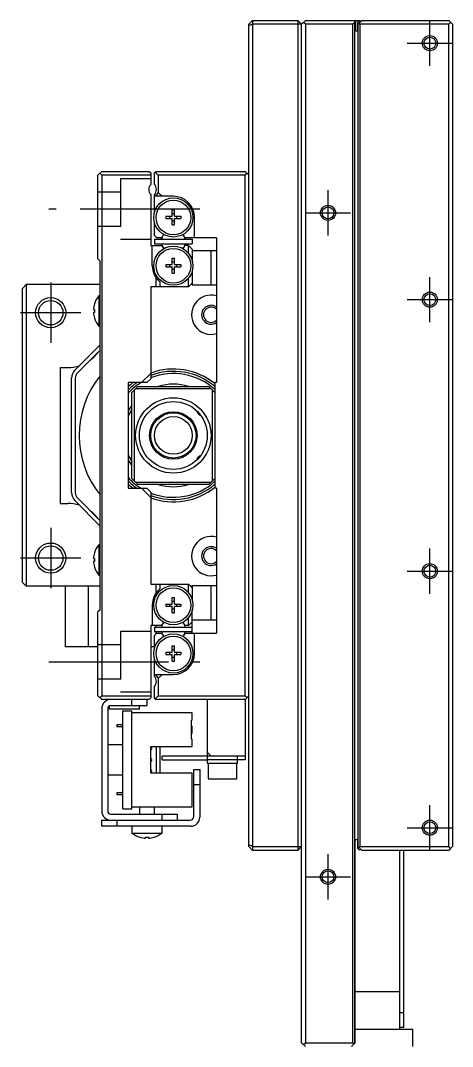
# Model space of a CAD drawing. Extents: x 0 to 880, y -8 to 520.
# Drawn here: x -0.3 to 57, y 243.9 to 379.9 of the extents above; entities that cross this region are included whole.
import ezdxf

# ---------------------------------------------------------------- set-up
doc = ezdxf.new("R2010")
doc.units = 0
doc.header["$LTSCALE"] = 0.5
doc.linetypes.add('CENTER', pattern=[50.8, 31.75, -6.35, 6.35, -6.35])
doc.linetypes.add('DASHED', pattern=[19.05, 12.7, -6.35])
for name, color, linetype in [('MSM_CENTER', 1, 'CENTER'), ('MSM_CONTINUOUS', 7, 'CONTINUOUS'), ('MSM_DASHED', 4, 'DASHED'), ('MSM_NARROW', 5, 'CONTINUOUS')]:
    doc.layers.add(name, color=color, linetype=linetype)

msp = doc.modelspace()

# ---------------------------------------------------------------- linework, layer by layer
at = {"layer": 'MSM_CENTER'}
for p, q in [((54, 373.86), (54, 379.86)), ((51, 376.86), (57, 376.86)), ((40.5, 351.36), (40.5, 357.36)), ((23.5, 354.86), (3.5, 354.86)), ((37.5, 354.36), (43.5, 354.36)), ((54, 339.86), (54, 345.86)), ((3.74, 345.13), (3.74, 337.13)), ((51, 342.86), (57, 342.86)), ((7.74, 341.13), (-0.26, 341.13)), ((3.74, 312.6), (3.74, 304.6)), ((54, 303.86), (54, 309.86)), ((7.74, 308.6), (-0.26, 308.6)), ((51, 306.86), (57, 306.86)), ((3.5, 294.86), (23.5, 294.86)), ((54, 269.86), (54, 275.86)), ((51, 272.86), (57, 272.86)), ((40.5, 263.36), (40.5, 269.36)), ((37.5, 266.36), (43.5, 266.36))]:
    msp.add_line(p, q, dxfattribs=at)
at = {"layer": 'MSM_CONTINUOUS'}
for p, q in [((30.5, 379.86), (30, 379.36)), ((30.5, 379.86), (30.5, 269.86)), ((30.5, 379.86), (36.5, 379.86)), ((36.5, 379.86), (36.5, 269.86)), ((36.5, 379.86), (37, 379.36)), ((37.5, 379.86), (37, 379.36)), ((37.5, 379.36), (37.25, 379.61)), ((37.5, 379.86), (44.7, 379.86)), ((44, 379.56), (43.8, 379.36)), ((44, 379.86), (44, 244.26)), ((44.2, 378.46), (44.2, 379.86)), ((44.4, 379.46), (44.4, 378.76)), ((44.6, 379.46), (44.4, 379.46)), ((45, 379.86), (44.5, 379.36)), ((44.6, 379.46), (44.7, 379.36)), ((44.7, 379.86), (44.8, 379.76)), ((44.7, 379.76), (44.9, 379.76)), ((45, 379.86), (56.5, 379.86)), ((57, 379.36), (56.5, 379.86)), ((56.5, 379.36), (56.75, 379.61)), ((30.5, 379.36), (30, 379.15)), ((30, 270.36), (30, 379.36)), ((37, 379.36), (30.5, 379.36)), ((37, 244.36), (37, 379.36)), ((43.8, 379.36), (37.5, 379.36)), ((37.5, 379.36), (37.5, 244.36)), ((43.8, 244.36), (43.8, 379.36)), ((44.5, 378.46), (44.2, 378.46)), ((44.4, 378.76), (44.5, 378.76)), ((44.5, 270.36), (44.5, 379.36)), ((56.5, 379.36), (44.7, 379.36)), ((44.7, 379.36), (44.7, 270.36)), ((56.5, 270.36), (56.5, 379.36)), ((57, 379.36), (57, 270.36)), ((10, 359.36), (10.5, 359.86)), ((10, 348.26), (10, 359.36)), ((10.5, 359.36), (10.25, 359.61)), ((10.5, 359.86), (16.8, 359.86)), ((10.5, 359.36), (10.5, 290.36)), ((17, 359.36), (10.5, 359.36)), ((16.8, 359.86), (17, 359.66)), ((17, 359.66), (17, 358.12)), ((17.5, 359.66), (17.7, 359.86)), ((17.5, 358.12), (17.5, 359.66)), ((17.6, 359.76), (18, 359.36)), ((17.7, 359.86), (29.5, 359.86)), ((18, 359.36), (18, 357.06)), ((29.5, 359.36), (18, 359.36)), ((30, 359.36), (29.5, 359.86)), ((29.5, 359.36), (29.75, 359.61)), ((29.5, 290.36), (29.5, 359.36)), ((17, 356.8), (17, 350.06)), ((17.5, 354.48), (17.5, 356.8)), ((20, 356.56), (17.5, 356.56)), ((18, 357.06), (17.65, 356.56)), ((18.5, 356.56), (18, 357.06)), ((19, 353.91), (19.8, 353.91)), ((19, 353.91), (19, 353.62)), ((19, 353.62), (19.8, 353.62)), ((19.53, 353.62), (19.53, 353.91)), ((19.86, 354.76), (20.14, 354.76)), ((19.86, 353.97), (19.86, 354.76)), ((20.14, 354.23), (19.86, 354.23)), ((20.14, 353.97), (20.14, 354.76)), ((20.2, 353.91), (21, 353.91)), ((20.2, 353.62), (21, 353.62)), ((20.47, 353.62), (20.47, 353.91)), ((21, 353.91), (21, 353.62)), ((22.8, 351.06), (22.8, 353.76)), ((17.5, 351.36), (17.5, 353.05)), ((19.86, 352.76), (19.86, 353.56)), ((19.86, 353.29), (20.14, 353.29)), ((19.86, 352.76), (20.14, 352.76)), ((20.14, 352.76), (20.14, 353.56)), ((17.5, 351.36), (17.8, 351.06)), ((18.45, 351.06), (17.8, 351.06)), ((18.6, 351.32), (18.45, 351.06)), ((21.55, 351.06), (21.4, 351.32)), ((25.7, 351.06), (21.55, 351.06)), ((25.7, 351.06), (25.7, 331.86)), ((17, 350.06), (18.46, 350.06)), ((17.2, 347.36), (17.2, 350.06)), ((17.5, 350.86), (17.5, 350.26)), ((17.5, 350.86), (22.5, 350.86)), ((17.5, 350.26), (22.5, 350.26)), ((18.46, 350.06), (18.67, 349.69)), ((21.46, 349.92), (21.54, 350.06)), ((22, 350.06), (21.54, 350.06)), ((22, 349.02), (22, 350.06)), ((22.5, 349.56), (22, 350.06)), ((22.5, 350.86), (22.5, 350.26)), ((22.5, 349.56), (22.5, 348.08)), ((10, 348.26), (10.3, 347.96)), ((19.86, 348.36), (20.14, 348.36)), ((19.86, 347.57), (19.86, 348.36)), ((20.14, 347.57), (20.14, 348.36)), ((25.7, 349.31), (22.5, 349.31)), ((25, 344.81), (25, 349.31)), ((10.3, 301.76), (10.3, 347.96)), ((19, 347.51), (19.8, 347.51)), ((19, 347.51), (19, 347.22)), ((19, 347.22), (19.8, 347.22)), ((19.53, 347.22), (19.53, 347.51)), ((20.14, 347.83), (19.86, 347.83)), ((19.86, 346.36), (19.86, 347.16)), ((19.86, 346.89), (20.14, 346.89)), ((20.14, 346.36), (20.14, 347.16)), ((20.2, 347.51), (21, 347.51)), ((20.2, 347.22), (21, 347.22)), ((20.47, 347.22), (20.47, 347.51)), ((21, 347.51), (21, 347.22)), ((17.7, 344.56), (17.7, 345.76)), ((19.86, 346.36), (20.14, 346.36)), ((22, 344.56), (22, 345.7)), ((22.5, 346.65), (22.5, 344.81)), ((0, 344.36), (0.5, 344.86)), ((0, 305.36), (0, 344.36)), ((0.5, 344.86), (0.5, 304.86)), ((10.3, 344.86), (0.5, 344.86)), ((22, 344.56), (17, 344.56)), ((17, 344.56), (17, 332.36)), ((18.2, 345.22), (18.2, 344.56)), ((22, 344.56), (22.5, 345.06)), ((22.5, 344.86), (22.3, 344.86)), ((22.5, 344.81), (25.7, 344.81)), ((10.1, 343.36), (10.1, 339.36)), ((10.3, 343.36), (10.1, 343.36)), ((9.41, 341.56), (9.54, 341.56)), ((9.54, 342.31), (9.54, 342.29)), ((9.54, 341.56), (9.54, 341.16)), ((9.54, 341.16), (9.41, 341.16)), ((9.54, 340.43), (9.54, 340.41)), ((10.1, 339.36), (10.3, 339.36)), ((6.94, 333.51), (10.3, 336.87)), ((10.3, 336.16), (7.29, 333.15)), ((5, 333.86), (5, 315.86)), ((5, 333.86), (6, 333.86)), ((6.5, 317.28), (6.5, 332.45)), ((7, 332.45), (7, 317.28)), ((16.5, 331.86), (14, 331.86)), ((14, 331.86), (14, 317.86)), ((15.79, 331.86), (17, 333.07)), ((17, 332.36), (16.5, 331.86)), ((25.5, 331.86), (25.5, 317.86)), ((25.7, 331.86), (25.5, 331.86)), ((14.5, 330.56), (14.8, 330.86)), ((14.5, 319.16), (14.5, 330.56)), ((15, 331.06), (14.8, 330.86)), ((14.8, 330.86), (14.8, 318.86)), ((15, 331.06), (15.3, 331.36)), ((25, 331.06), (15, 331.06)), ((15.3, 331.36), (24.7, 331.36)), ((24.7, 331.36), (25, 331.06)), ((25.2, 330.86), (25, 331.06)), ((25.2, 318.86), (25.2, 330.86)), ((25.2, 330.86), (25.5, 330.56)), ((23.2, 327.84), (23.2, 328.03)), ((23.2, 327.84), (23.42, 327.61)), ((23.42, 327.78), (23.42, 327.61)), ((23.42, 327.61), (23.56, 327.61)), ((23.42, 322.11), (23.2, 321.89)), ((23.2, 321.7), (23.2, 321.89)), ((23.42, 322.11), (23.42, 321.94)), ((23.56, 322.11), (23.42, 322.11)), ((14.8, 318.86), (14.5, 319.16)), ((14.8, 318.86), (15, 318.66)), ((15, 318.66), (25, 318.66)), ((15.3, 318.36), (15, 318.66)), ((24.7, 318.36), (15.3, 318.36)), ((25, 318.66), (24.7, 318.36)), ((25, 318.66), (25.2, 318.86)), ((25.5, 319.16), (25.2, 318.86)), ((14, 317.86), (16.5, 317.86)), ((17, 316.65), (15.79, 317.86)), ((16.5, 317.86), (17, 317.36)), ((17, 317.36), (17, 305.16)), ((25.7, 317.86), (25.5, 317.86)), ((25.7, 317.86), (25.7, 298.66)), ((5, 315.86), (6, 315.86)), ((10.3, 312.85), (6.94, 316.22)), ((7.29, 316.57), (10.3, 313.56)), ((10.1, 310.36), (10.1, 306.36)), ((10.3, 310.36), (10.1, 310.36)), ((9.54, 309.31), (9.54, 309.29)), ((9.41, 308.56), (9.54, 308.56)), ((9.54, 308.16), (9.41, 308.16)), ((9.54, 308.56), (9.54, 308.16)), ((9.54, 307.43), (9.54, 307.41)), ((10.1, 306.36), (10.3, 306.36)), ((0.5, 304.86), (0, 305.36)), ((10.3, 304.86), (0.5, 304.86)), ((5.7, 296.86), (5.7, 304.86)), ((8.7, 304.86), (8.7, 296.86)), ((17, 305.16), (22, 305.16)), ((17.7, 303.96), (17.7, 305.16)), ((18.2, 305.16), (18.2, 304.51)), ((22, 304.02), (22, 305.16)), ((22.5, 304.66), (22, 305.16)), ((22.5, 304.86), (22.3, 304.86)), ((22.5, 304.91), (22.5, 303.08)), ((25.7, 304.91), (22.5, 304.91)), ((25, 300.41), (25, 304.91)), ((19.86, 303.36), (20.14, 303.36)), ((19.86, 302.57), (19.86, 303.36)), ((20.14, 302.57), (20.14, 303.36)), ((17.2, 302.36), (17.2, 299.66)), ((19, 302.51), (19.8, 302.51)), ((19, 302.51), (19, 302.22)), ((19, 302.22), (19.8, 302.22)), ((19.53, 302.22), (19.53, 302.51)), ((20.14, 302.83), (19.86, 302.83)), ((19.86, 301.36), (19.86, 302.16)), ((20.14, 301.36), (20.14, 302.16)), ((20.2, 302.51), (21, 302.51)), ((20.2, 302.22), (21, 302.22)), ((20.47, 302.22), (20.47, 302.51)), ((21, 302.51), (21, 302.22)), ((10.3, 301.76), (10, 301.46)), ((10, 290.36), (10, 301.46)), ((19.86, 301.89), (20.14, 301.89)), ((19.86, 301.36), (20.14, 301.36)), ((22, 299.66), (22, 300.7)), ((22.5, 298.66), (22.5, 301.65)), ((18.46, 299.66), (17, 299.66)), ((17, 299.66), (17, 290.06)), ((17.5, 299.46), (17.5, 298.86)), ((17.5, 299.46), (22.5, 299.46)), ((17.7, 299.46), (17.7, 299.66)), ((18.46, 299.66), (18.67, 300.04)), ((21.46, 299.8), (21.54, 299.66)), ((22, 299.66), (21.54, 299.66)), ((22, 299.66), (22.5, 300.16)), ((22.5, 300.41), (25.7, 300.41)), ((17.5, 298.86), (22.5, 298.86)), ((17.8, 298.66), (17.5, 298.36)), ((17.5, 296.68), (17.5, 298.36)), ((17.7, 298.56), (17.7, 298.86)), ((17.8, 298.66), (18.45, 298.66)), ((18.6, 298.4), (18.45, 298.66)), ((21.55, 298.66), (21.4, 298.4)), ((21.55, 298.66), (25.7, 298.66)), ((22.8, 295.96), (22.8, 298.66)), ((10, 296.86), (5.7, 296.86)), ((17.5, 296.86), (17, 296.86)), ((19.86, 296.96), (20.14, 296.96)), ((19.86, 296.17), (19.86, 296.96)), ((20.14, 296.17), (20.14, 296.96)), ((17.5, 292.92), (17.5, 295.25)), ((19, 296.11), (19.8, 296.11)), ((19, 296.11), (19, 295.82)), ((19, 295.82), (19.8, 295.82)), ((19.53, 295.82), (19.53, 296.11)), ((20.14, 296.43), (19.86, 296.43)), ((19.86, 294.96), (19.86, 295.76)), ((19.86, 295.49), (20.14, 295.49)), ((20.14, 294.96), (20.14, 295.76)), ((20.2, 296.11), (21, 296.11)), ((20.2, 295.82), (21, 295.82)), ((20.47, 295.82), (20.47, 296.11)), ((21, 296.11), (21, 295.82)), ((19.86, 294.96), (20.14, 294.96)), ((17.5, 293.16), (20, 293.16)), ((17.65, 293.16), (18, 292.66)), ((18, 292.66), (18.5, 293.16)), ((18, 292.66), (18, 290.36)), ((17.5, 290.06), (17.5, 291.6)), ((10.5, 289.86), (10, 290.36)), ((10.25, 290.11), (10.5, 290.36)), ((10.5, 290.36), (17, 290.36)), ((16.8, 289.86), (10.5, 289.86)), ((14.5, 289.06), (14.5, 289.86)), ((16.5, 289.86), (16.5, 289.06)), ((17, 290.06), (16.8, 289.86)), ((17.6, 289.96), (17.5, 290.06)), ((18, 290.36), (17.6, 289.96)), ((17.6, 289.96), (17.7, 289.86)), ((29.5, 289.86), (17.7, 289.86)), ((18, 290.36), (29.5, 290.36)), ((24.5, 289.86), (24.5, 281.36)), ((29.75, 290.11), (29.5, 290.36)), ((29.5, 289.86), (30, 290.36)), ((29.5, 289.86), (29.5, 281.86)), ((10.5, 288.66), (10.5, 275.06)), ((11.3, 288.66), (11.3, 275.06)), ((11.5, 289.01), (11.5, 288.56)), ((15.5, 288.56), (11.5, 288.56)), ((11.7, 289.06), (16.5, 289.06)), ((13.3, 275.36), (13.3, 288.36)), ((13.3, 288.36), (14.5, 288.36)), ((14.5, 275.36), (14.5, 288.36)), ((15.5, 288.56), (15.5, 289.06)), ((22.5, 288.11), (14.5, 288.11)), ((22.5, 287.11), (22.4, 287.11)), ((22.4, 284.61), (22.4, 287.11)), ((22.5, 287.11), (22.5, 288.11)), ((13.3, 286.49), (12.5, 286.49)), ((12.5, 286.49), (12.5, 286.24)), ((13.3, 286.24), (12.5, 286.24)), ((22.4, 286.31), (22.5, 286.31)), ((22.4, 285.94), (22.5, 285.94)), ((22.4, 285.79), (22.5, 285.79)), ((22.5, 285.41), (22.5, 286.31)), ((22.4, 285.41), (22.5, 285.41)), ((22.5, 284.61), (22.4, 284.61)), ((22.5, 283.61), (22.5, 284.61)), ((13.3, 283.86), (11.3, 283.86)), ((17, 283.61), (22.5, 283.61)), ((17, 280.11), (17, 283.61)), ((17.7, 283.61), (17.7, 280.11)), ((18.2, 283.61), (18.2, 280.11)), ((18.5, 281.86), (18.5, 282.36)), ((29.5, 282.36), (18.5, 282.36)), ((18.5, 281.86), (24.5, 281.86)), ((25, 282.36), (24.5, 282.86)), ((28.5, 281.86), (24.5, 281.86)), ((28.5, 281.36), (28.5, 282.36)), ((29.5, 281.86), (28.5, 281.86)), ((22.7, 274.36), (22.7, 280.56)), ((22.7, 280.56), (23.5, 280.56)), ((23.5, 280.56), (23.5, 274.26)), ((28.5, 281.36), (24.5, 281.36)), ((24.6, 281.36), (24.6, 279.36)), ((28.4, 279.36), (28.4, 281.36)), ((11.3, 279.86), (13.3, 279.86)), ((22.5, 280.11), (17, 280.11)), ((22.5, 275.61), (22.5, 280.11)), ((24.6, 279.36), (28.4, 279.36)), ((12.5, 277.49), (12.5, 277.24)), ((13.3, 277.49), (12.5, 277.49)), ((23.5, 278.56), (22.7, 278.56)), ((13.3, 277.24), (12.5, 277.24)), ((13.3, 275.36), (14.5, 275.36)), ((14.5, 275.61), (22.5, 275.61)), ((15.5, 275.61), (15.5, 274.66)), ((17.5, 274.66), (17.5, 275.61)), ((10.5, 273.06), (10.5, 273.86)), ((10.5, 273.86), (22.2, 273.86)), ((11.7, 274.66), (20.5, 274.66)), ((12.5, 273.86), (12.5, 273.06)), ((18.5, 273.86), (18.5, 274.66)), ((20.5, 274.66), (20.5, 273.86)), ((22.3, 273.06), (10.5, 273.06)), ((14.5, 273.06), (14.5, 272.16)), ((14.5, 272.16), (18.5, 272.16)), ((18.5, 272.16), (18.5, 273.06)), ((15.55, 271.61), (15.57, 271.61)), ((16.3, 271.61), (16.7, 271.61)), ((16.3, 271.47), (16.3, 271.61)), ((16.7, 271.61), (16.7, 271.47)), ((17.43, 271.61), (17.45, 271.61)), ((44.1, 244.36), (44.1, 271.26)), ((44.5, 271.26), (44.1, 271.26)), ((44.4, 270.96), (44.4, 270.26)), ((44.5, 270.96), (44.4, 270.96)), ((30.5, 270.36), (30, 270.57)), ((30.5, 269.86), (30, 270.36)), ((30.5, 270.36), (37, 270.36)), ((36.5, 269.86), (30.5, 269.86)), ((37, 270.36), (36.5, 269.86)), ((44.4, 270.26), (44.6, 270.26)), ((44.5, 270.36), (45, 269.86)), ((44.7, 270.36), (44.6, 270.26)), ((44.7, 270.36), (56.5, 270.36)), ((44.9, 269.96), (44.7, 269.96)), ((56.5, 269.86), (45, 269.86)), ((50, 246.16), (50, 269.86)), ((50.5, 269.86), (50.5, 246.36)), ((56.75, 270.11), (56.5, 270.36)), ((56.5, 269.86), (57, 270.36)), ((44.1, 251.16), (50, 251.16)), ((50, 248.36), (50.5, 248.36)), ((44.1, 246.16), (51.75, 246.16)), ((50.5, 246.36), (50, 246.36)), ((51.75, 243.86), (51.75, 246.16)), ((37, 244.36), (37.5, 243.86)), ((37.25, 244.11), (37.5, 244.36)), ((37.5, 244.36), (43.8, 244.36)), ((43.6, 243.86), (43.95, 244.21)), ((43.8, 244.36), (43.95, 244.21)), ((43.95, 244.21), (44.1, 244.36))]:
    msp.add_line(p, q, dxfattribs=at)
for centre, radius in [((54, 376.86), 0.783), ((20, 353.76), 2.6), ((20, 353.76), 2.3), ((40.5, 354.36), 0.783), ((20, 347.36), 2.6), ((20, 347.36), 2.3), ((3.74, 341.13), 1.62), ((54, 342.86), 0.783), ((20, 324.86), 5), ((20, 324.86), 4.5), ((20, 324.86), 3.15), ((20, 324.86), 3), ((3.74, 308.6), 1.62), ((54, 306.86), 0.783), ((20, 302.36), 2.6), ((20, 302.36), 2.3), ((20, 295.96), 2.6), ((20, 295.96), 2.3), ((54, 272.86), 0.783), ((40.5, 266.36), 0.783)]:
    msp.add_circle(centre, radius, dxfattribs=at)
for centre, radius, start, end in [((44.7, 379.46), 0.3, 90, 180), ((44.7, 378.76), 0.3, 180, 228.1897), ((17.75, 357.46), 1, 138.5904, 221.4096), ((16.75, 357.46), 1, 318.5904, 41.4096), ((20, 353.76), 2.8, 0, 90), ((19.8, 353.97), 0.06, 270, 0), ((19.8, 353.56), 0.06, 0, 90), ((20.2, 353.97), 0.06, 180, 270), ((20.2, 353.56), 0.06, 90, 180), ((20, 350.56), 1.59, 143.8028, 169.1069), ((20.12, 350.45), 1.75, 142.994, 150), ((19.88, 350.45), 1.75, 30, 37.006), ((20, 350.56), 1.59, 10.8931, 36.1972), ((20, 350.56), 1.59, 190.8931, 216.1972), ((20.12, 350.68), 1.75, 214.5052, 217.006), ((20, 350.56), 1.59, 323.8028, 349.1069), ((19.88, 350.68), 1.75, 322.994, 334.5052), ((20, 347.36), 2.8, 180, 229.9948), ((19.8, 347.57), 0.06, 270, 0), ((19.8, 347.16), 0.06, 0, 90), ((20.2, 347.57), 0.06, 180, 270), ((20.2, 347.16), 0.06, 90, 180), ((12.6, 341.36), 3.2, 141.3178, 162.73), ((25, 340.86), 2.6, 74.3815, 285.6185), ((12.6, 341.36), 3.19, 163.0947, 176.4096), ((25, 340.86), 1.01, 45.9346, 314.0654), ((12.6, 341.36), 3.19, 183.5903, 196.9053), ((12.6, 341.36), 3.2, 197.27, 218.6822), ((6, 338.86), 5, 306.8699, 323.1301), ((6, 338.86), 5, 270, 287.8669), ((8, 332.45), 1.5, 135, 180), ((20, 324.86), 8.8, 51.3178, 109.9323), ((20, 324.86), 8.5, 49.6798, 110.6673), ((8, 332.45), 1, 135, 180), ((20, 324.86), 12.5, 140.8958, 219.1042), ((20, 324.86), 8.8, 127.3018, 132.9859), ((20, 324.86), 8.5, 124.5603, 134.9009), ((20, 324.86), 8.2, 121.3881, 137.0297), ((20, 324.86), 8.2, 47.8764, 111.4601), ((20, 324.86), 6.8, 72.9174, 107.0826), ((20, 324.86), 6.8, 143.9811, 151.9275), ((20, 324.86), 6.5, 147.7958, 157.3801), ((20, 324.86), 6.5, 202.6199, 212.2042), ((20, 324.86), 6.8, 208.0725, 216.0189), ((15.23, 320.09), 1.98, 111.588, 119.3033), ((15.23, 320.09), 1.9, 112.4977, 119.3427), ((15.23, 320.09), 1.67, 115.823, 119.2973), ((20, 324.86), 8.2, 222.9703, 238.6119), ((20, 324.86), 8.5, 225.0991, 235.4397), ((20, 324.86), 8.8, 227.0141, 232.6982), ((20, 324.86), 8.2, 248.5399, 312.1236), ((20, 324.86), 8.5, 249.3327, 310.3202), ((20, 324.86), 6.8, 252.9174, 287.0826), ((8, 317.28), 1.5, 180, 225), ((8, 317.28), 1, 180, 225), ((20, 324.86), 8.8, 250.0677, 308.6822), ((6, 310.86), 5, 72.1331, 90), ((6, 310.86), 5, 36.8699, 53.1301), ((25, 308.86), 2.6, 74.3815, 285.6185), ((12.6, 308.36), 3.2, 141.3178, 162.73), ((12.6, 308.36), 3.19, 163.0947, 176.4096), ((25, 308.86), 1.01, 45.9346, 314.0654), ((12.6, 308.36), 3.19, 183.5903, 196.9053), ((12.6, 308.36), 3.2, 197.27, 218.6822), ((20, 302.36), 2.8, 130.0052, 180), ((19.8, 302.57), 0.06, 270, 0), ((19.8, 302.16), 0.06, 0, 90), ((20.2, 302.57), 0.06, 180, 270), ((20.2, 302.16), 0.06, 90, 180), ((20, 299.16), 1.59, 143.8028, 169.1069), ((20.12, 299.05), 1.75, 142.994, 145.4948), ((19.88, 299.05), 1.75, 25.4948, 37.006), ((20, 299.16), 1.59, 10.8931, 36.1972), ((20, 299.16), 1.59, 190.8931, 216.1972), ((20.12, 299.28), 1.75, 210, 217.006), ((20, 299.16), 1.59, 323.8028, 349.1069), ((19.88, 299.28), 1.75, 322.994, 330), ((19.8, 296.17), 0.06, 270, 0), ((19.8, 295.76), 0.06, 0, 90), ((20, 295.96), 2.8, 270, 0), ((20.2, 296.17), 0.06, 180, 270), ((20.2, 295.76), 0.06, 90, 180), ((16.75, 292.26), 1, 318.5904, 41.4096), ((11.7, 288.66), 1.2, 90, 180), ((11.7, 288.66), 0.4, 90, 180), ((16.9, 283.36), 0.25, 293.5782, 66.4218), ((16.9, 281.86), 0.25, 293.5782, 66.4218), ((16.9, 280.36), 0.25, 293.5782, 66.4218), ((11.7, 275.06), 1.2, 180, 270), ((11.7, 275.06), 0.4, 180, 270), ((22.2, 274.36), 0.5, 270, 0), ((22.3, 274.26), 1.2, 270, 0), ((16.5, 274.66), 3.2, 231.3178, 252.73), ((16.5, 274.66), 3.2, 287.27, 308.6822), ((16.5, 274.66), 3.19, 253.0947, 266.4097), ((16.5, 274.66), 3.19, 273.5903, 286.9053), ((44.7, 270.96), 0.3, 131.8103, 180), ((44.7, 270.26), 0.3, 180, 270)]:
    msp.add_arc(centre, radius, start, end, dxfattribs=at)
at = {"layer": 'MSM_DASHED'}
for p, q in [((17, 358.86), (13, 358.86)), ((13, 358.86), (13, 350.86)), ((13, 357.11), (10, 357.11)), ((10, 352.61), (13, 352.61)), ((13, 350.86), (17, 350.86)), ((13, 298.86), (13, 290.86)), ((17, 298.86), (13, 298.86)), ((13, 297.11), (10, 297.11)), ((10, 292.61), (13, 292.61)), ((13, 290.86), (17, 290.86))]:
    msp.add_line(p, q, dxfattribs=at)
at = {"layer": 'MSM_NARROW'}
for centre, radius in [((54, 376.86), 1), ((40.5, 354.36), 1), ((3.74, 341.13), 2), ((54, 342.86), 1), ((20, 324.86), 2.5), ((3.74, 308.6), 2), ((54, 306.86), 1), ((54, 272.86), 1), ((40.5, 266.36), 1)]:
    msp.add_circle(centre, radius, dxfattribs=at)
for centre in [(25, 340.86), (25, 308.86)]:
    msp.add_arc(centre, 1.25, 55.9442, 304.0558, dxfattribs=at)

doc.saveas('drawing.dxf')
